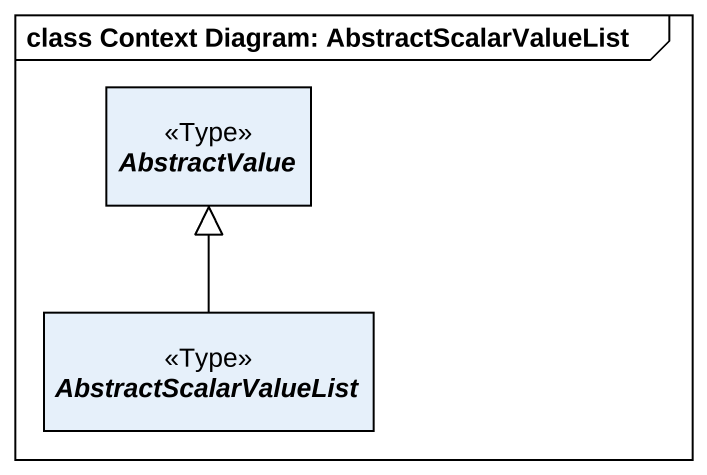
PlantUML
@startuml
mainframe class Context Diagram: AbstractScalarValueList
hide circle
hide empty members
abstract class AbstractValue <<Type>>
abstract class AbstractScalarValueList <<Type>>
AbstractScalarValueList -up-|> AbstractValue
@enduml
